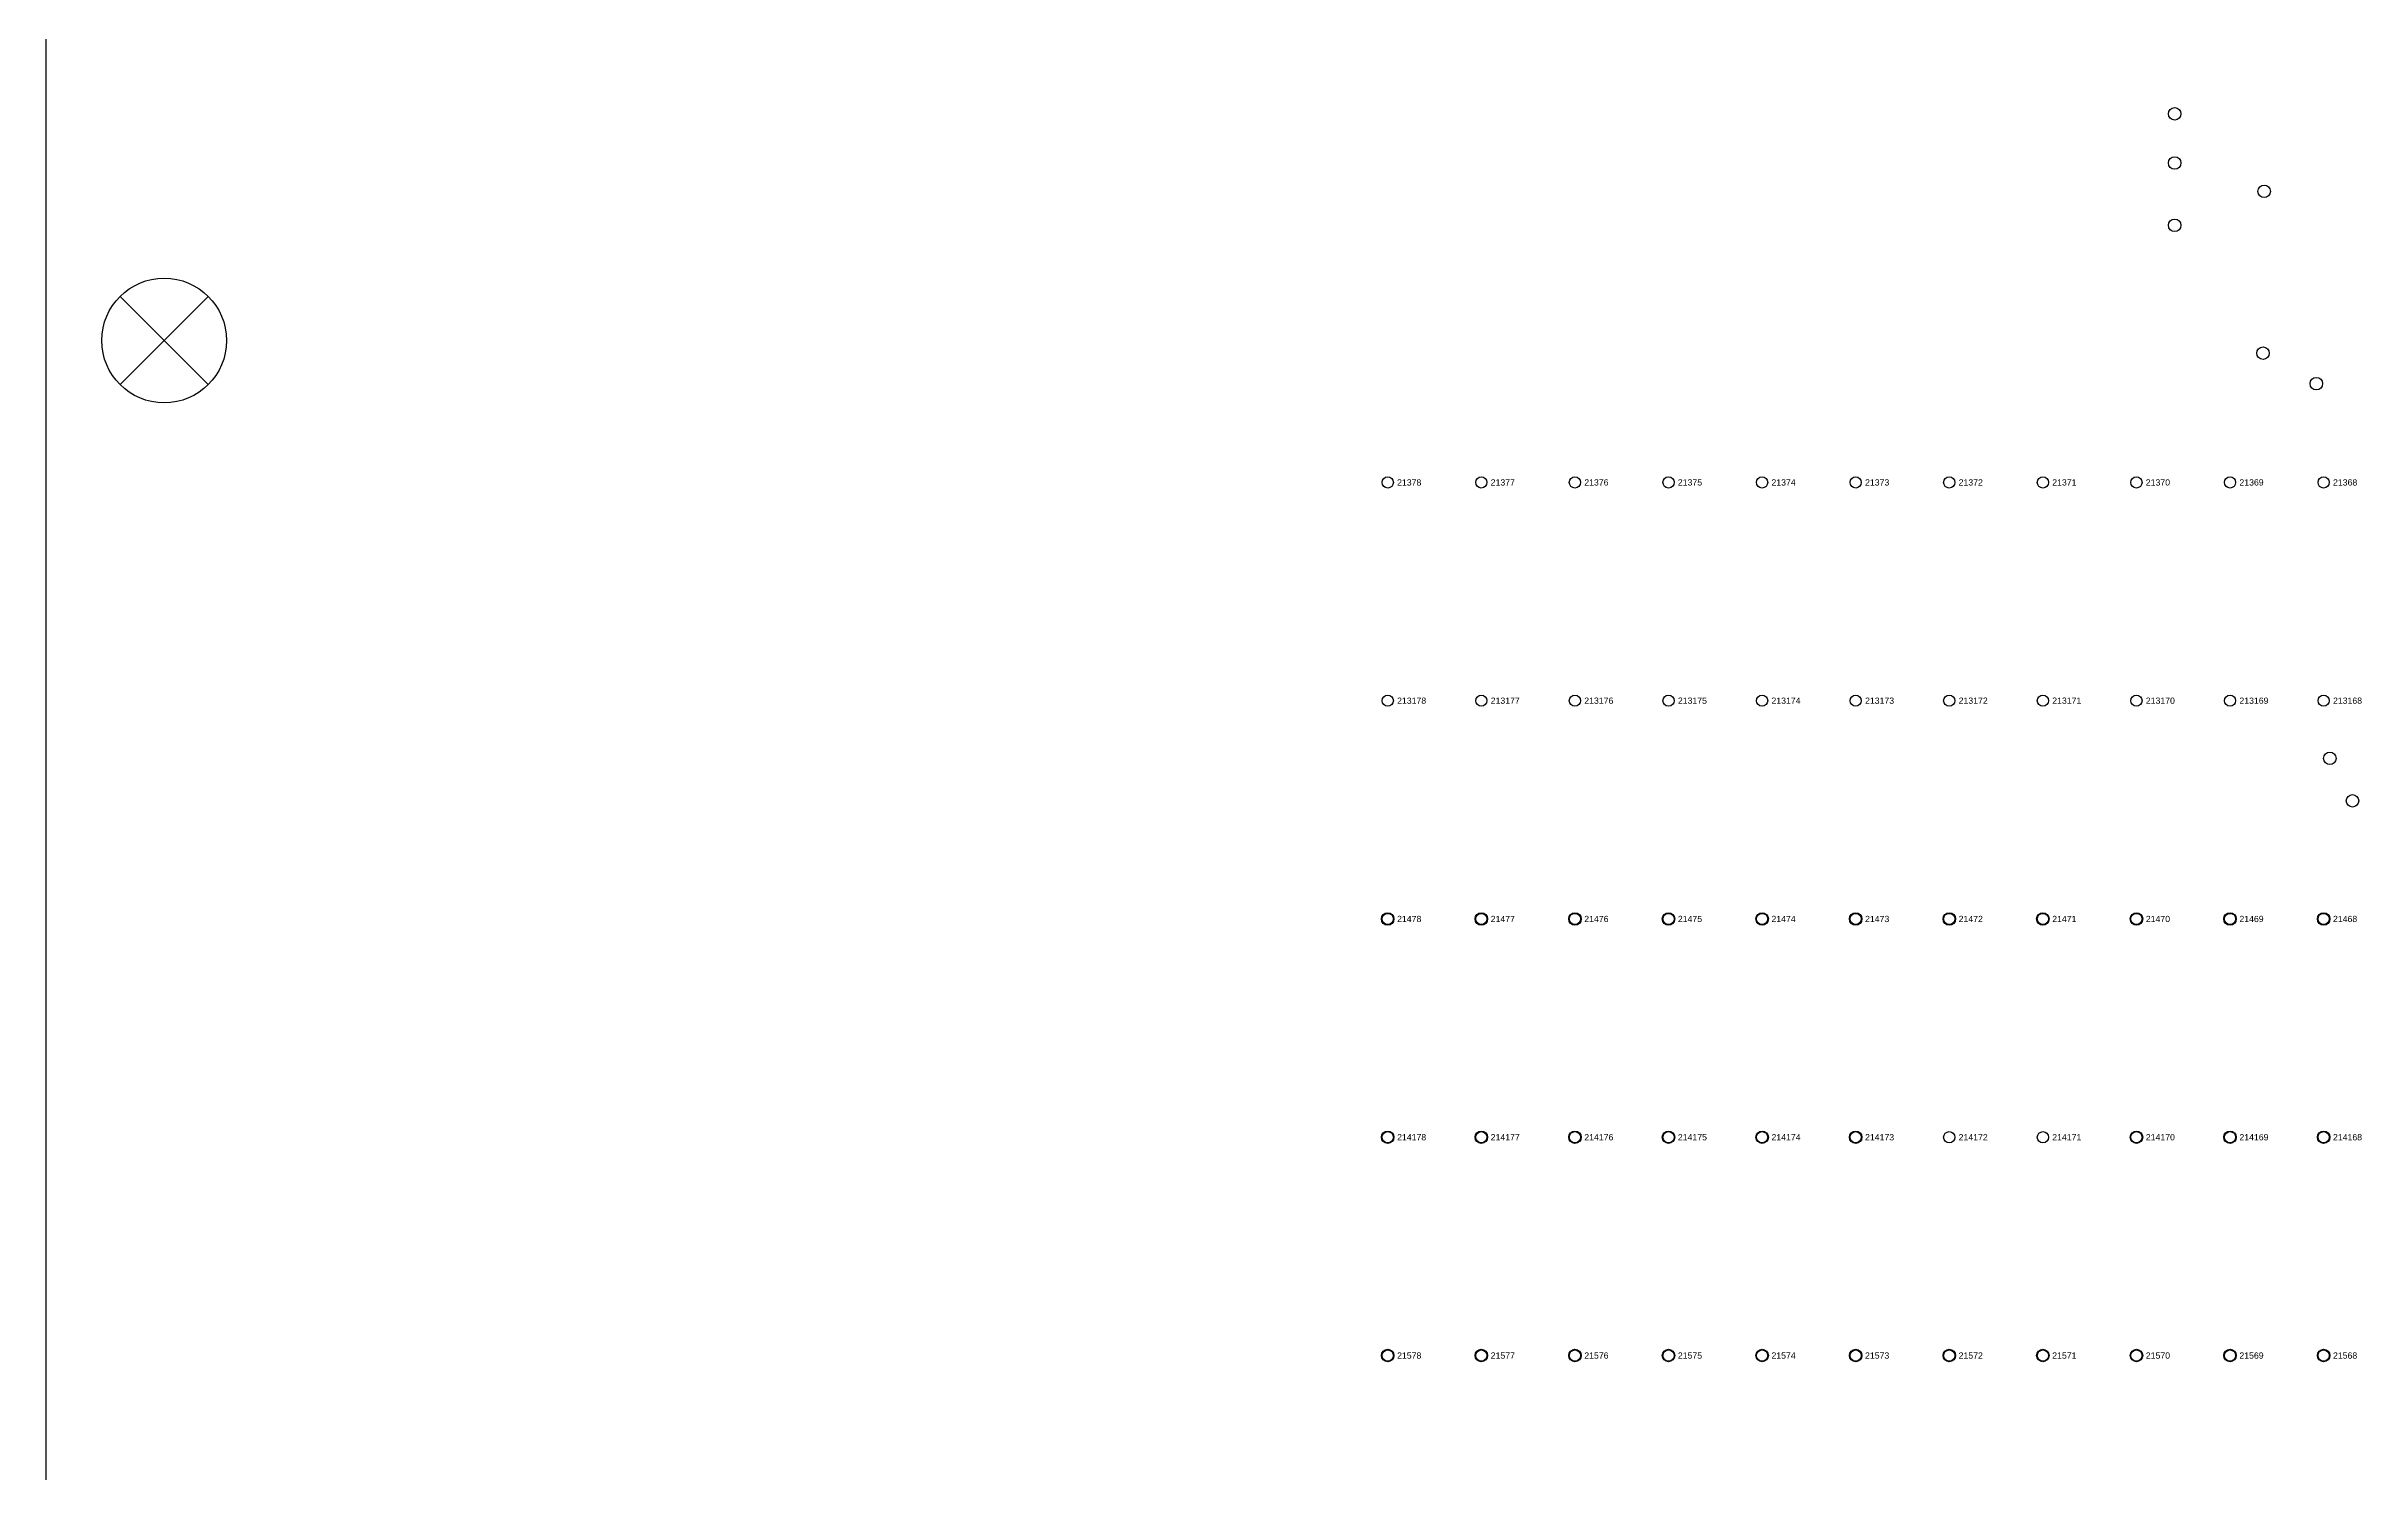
# Model space of a CAD drawing. Extents: x -5 to 376, y -217 to 241.
# Drawn here: x -4.8 to 89.5, y -46.1 to 12 of the extents above; entities that cross this region are included whole.
import ezdxf

# ---------------------------------------------------------------- set-up
doc = ezdxf.new("R2010")
doc.units = 0
for name, color, linetype in [('BOTTOM_PROBES', 1, 'CONTINUOUS'), ('FIXTURE_INTERFACE_PIN', 4, 'CONTINUOUS'), ('FIXTURE_OUTLINE', 144, 'CONTINUOUS'), ('TESTER_INTERFACE_PIN', 144, 'CONTINUOUS'), ('TESTER_INTERFACE_PIN_LABEL', 144, 'CONTINUOUS')]:
    doc.layers.add(name, color=color, linetype=linetype)
doc.styles.get("Standard").update_dxf_attribs({"font": 'arial.ttf'})

msp = doc.modelspace()

# ---------------------------------------------------------------- linework, layer by layer
at = {"layer": 'BOTTOM_PROBES'}
for centre in [(81.84896, 9.2329), (81.84896, 7.23138), (85.49386, 6.07314), (81.84896, 4.69138), (85.4456, -0.51816), (87.6173, -1.75768), (88.16594, -17.018), (89.08796, -18.74774)]:
    msp.add_circle(centre, 0.254, dxfattribs=at)
at = {"layer": 'FIXTURE_INTERFACE_PIN'}
for centre in [(49.81194, -23.5585), (53.62194, -23.5585), (57.43194, -23.5585), (61.24194, -23.5585), (65.05194, -23.5585), (68.86194, -23.5585), (72.67194, -23.5585), (76.48194, -23.5585), (80.29194, -23.5585), (84.10194, -23.5585), (87.91194, -23.5585), (49.81194, -32.4485), (53.62194, -32.4485), (57.43194, -32.4485), (61.24194, -32.4485), (65.05194, -32.4485), (68.86194, -32.4485), (80.29194, -32.4485), (84.10194, -32.4485), (87.91194, -32.4485), (49.81194, -41.3385), (53.62194, -41.3385), (57.43194, -41.3385), (61.24194, -41.3385), (65.05194, -41.3385), (68.86194, -41.3385), (72.67194, -41.3385), (76.48194, -41.3385), (80.29194, -41.3385), (84.10194, -41.3385), (87.91194, -41.3385)]:
    msp.add_circle(centre, 0.254, dxfattribs=at)
at = {"layer": 'FIXTURE_OUTLINE'}
for p, q in [((-4.79806, -216.5985), (-4.79806, 240.6015)), ((-1.79605, 1.79605), (1.79605, -1.79605)), ((-1.79605, -1.79605), (1.79605, 1.79605))]:
    msp.add_line(p, q, dxfattribs=at)
msp.add_circle((0, 0), 2.54, dxfattribs=at)
at = {"layer": 'TESTER_INTERFACE_PIN'}
for centre in [(49.81194, -5.7785), (53.62194, -5.7785), (57.43194, -5.7785), (61.24194, -5.7785), (65.05194, -5.7785), (68.86194, -5.7785), (72.67194, -5.7785), (76.48194, -5.7785), (80.29194, -5.7785), (84.10194, -5.7785), (87.91194, -5.7785), (49.81194, -14.6685), (53.62194, -14.6685), (57.43194, -14.6685), (61.24194, -14.6685), (65.05194, -14.6685), (68.86194, -14.6685), (72.67194, -14.6685), (76.48194, -14.6685), (80.29194, -14.6685), (84.10194, -14.6685), (87.91194, -14.6685), (49.81194, -23.5585), (53.62194, -23.5585), (57.43194, -23.5585), (61.24194, -23.5585), (65.05194, -23.5585), (68.86194, -23.5585), (72.67194, -23.5585), (76.48194, -23.5585), (80.29194, -23.5585), (84.10194, -23.5585), (87.91194, -23.5585), (49.81194, -32.4485), (53.62194, -32.4485), (57.43194, -32.4485), (61.24194, -32.4485), (65.05194, -32.4485), (68.86194, -32.4485), (72.67194, -32.4485), (76.48194, -32.4485), (80.29194, -32.4485), (84.10194, -32.4485), (87.91194, -32.4485), (49.81194, -41.3385), (53.62194, -41.3385), (57.43194, -41.3385), (61.24194, -41.3385), (65.05194, -41.3385), (68.86194, -41.3385), (72.67194, -41.3385), (76.48194, -41.3385), (80.29194, -41.3385), (84.10194, -41.3385), (87.91194, -41.3385)]:
    msp.add_circle(centre, 0.2286, dxfattribs=at)

# ---------------------------------------------------------------- texts
at = {"layer": 'TESTER_INTERFACE_PIN_LABEL'}
for s, p in [('21378', (50.19294, -5.9055)), ('21377', (54.00294, -5.9055)), ('21376', (57.81294, -5.9055)), ('21375', (61.62294, -5.9055)), ('21374', (65.43294, -5.9055)), ('21373', (69.24294, -5.9055)), ('21372', (73.05294, -5.9055)), ('21371', (76.86294, -5.9055)), ('21370', (80.67294, -5.9055)), ('21369', (84.48294, -5.9055)), ('21368', (88.29294, -5.9055)), ('213178', (50.19294, -14.7955)), ('213177', (54.00294, -14.7955)), ('213176', (57.81294, -14.7955)), ('213175', (61.62294, -14.7955)), ('213174', (65.43294, -14.7955)), ('213173', (69.24294, -14.7955)), ('213172', (73.05294, -14.7955)), ('213171', (76.86294, -14.7955)), ('213170', (80.67294, -14.7955)), ('213169', (84.48294, -14.7955)), ('213168', (88.29294, -14.7955)), ('21478', (50.19294, -23.6855)), ('21477', (54.00294, -23.6855)), ('21476', (57.81294, -23.6855)), ('21475', (61.62294, -23.6855)), ('21474', (65.43294, -23.6855)), ('21473', (69.24294, -23.6855)), ('21472', (73.05294, -23.6855)), ('21471', (76.86294, -23.6855)), ('21470', (80.67294, -23.6855)), ('21469', (84.48294, -23.6855)), ('21468', (88.29294, -23.6855)), ('214178', (50.19294, -32.5755)), ('214177', (54.00294, -32.5755)), ('214176', (57.81294, -32.5755)), ('214175', (61.62294, -32.5755)), ('214174', (65.43294, -32.5755)), ('214173', (69.24294, -32.5755)), ('214172', (73.05294, -32.5755)), ('214171', (76.86294, -32.5755)), ('214170', (80.67294, -32.5755)), ('214169', (84.48294, -32.5755)), ('214168', (88.29294, -32.5755)), ('21578', (50.19294, -41.4655)), ('21577', (54.00294, -41.4655)), ('21576', (57.81294, -41.4655)), ('21575', (61.62294, -41.4655)), ('21574', (65.43294, -41.4655)), ('21573', (69.24294, -41.4655)), ('21572', (73.05294, -41.4655)), ('21571', (76.86294, -41.4655)), ('21570', (80.67294, -41.4655)), ('21569', (84.48294, -41.4655)), ('21568', (88.29294, -41.4655))]:
    msp.add_text(s, height=0.254, dxfattribs=at).set_placement(p)

doc.saveas('drawing.dxf')
